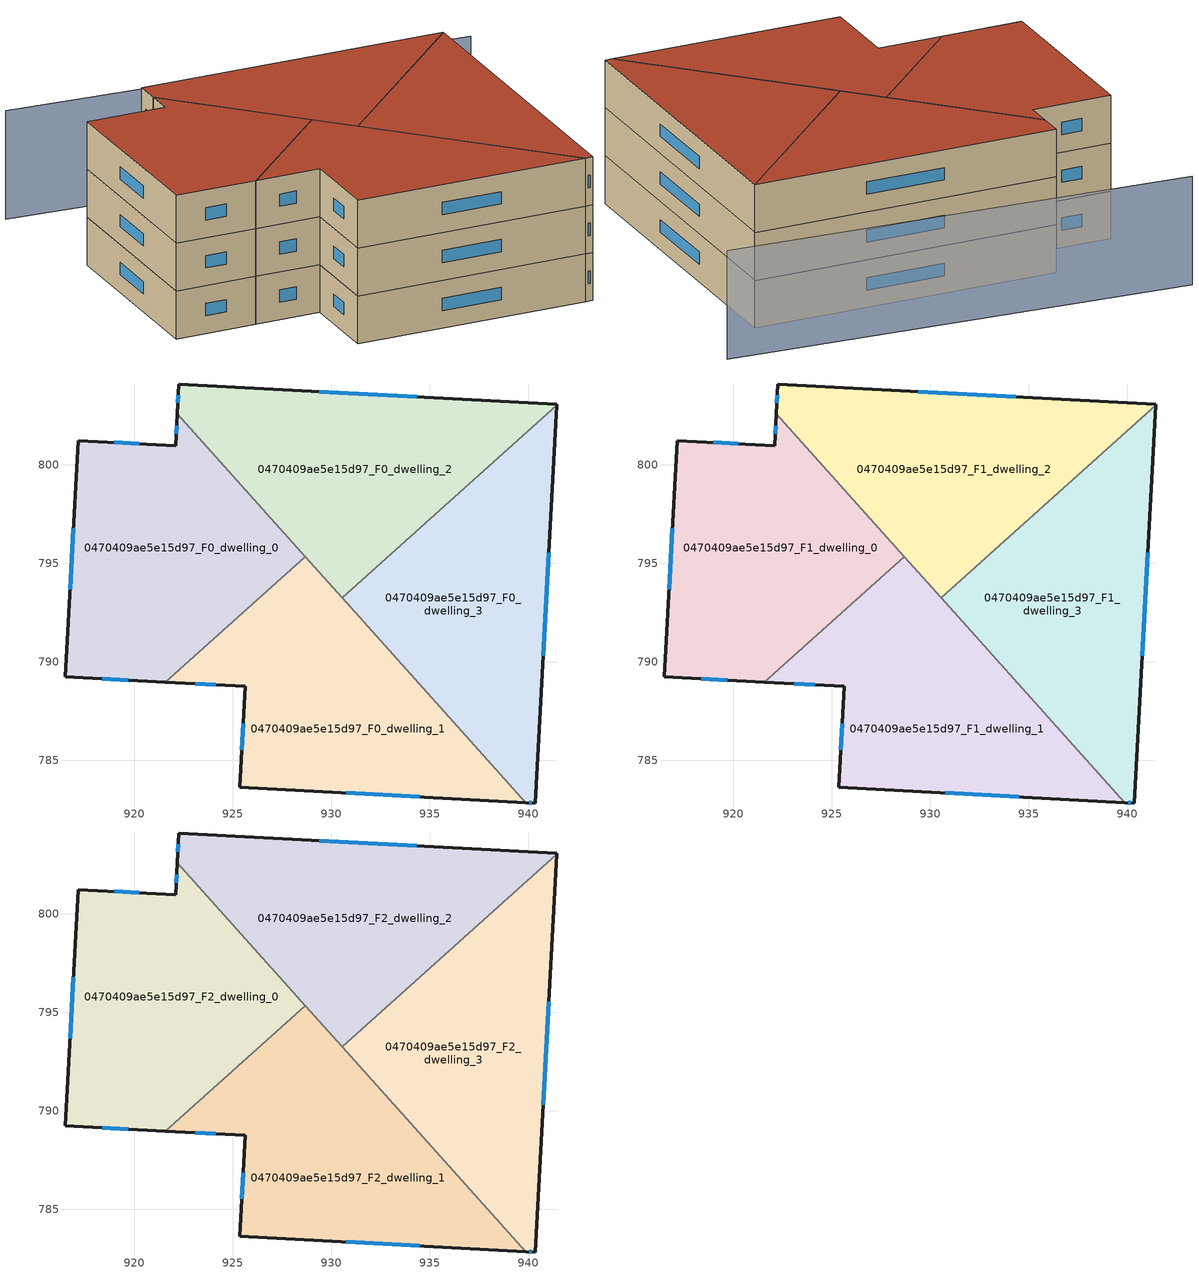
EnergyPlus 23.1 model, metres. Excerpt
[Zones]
0470409ae5e15d97_F0_dwelling_0
 floor ground (EU_floor_Construction): 922.18,802.58 928.68,795.34 921.58,788.98 916.5,789.25 917.15,801.24 922.09,800.97 z0
 wall outside (EU_wall_Construction): 922.18,802.58 922.09,800.97 917.15,801.24 916.5,789.25 921.58,788.98 z0:3
 wall to 0470409ae5e15d97_F0_dwelling_1 (EU_wall_Construction): 921.58,788.98 928.68,795.34 z0:3
 wall to 0470409ae5e15d97_F0_dwelling_2 (EU_wall_Construction): 928.68,795.34 922.18,802.58 z0:3
 window (EU_Window_Construction): 918.38,789.15 919.7,789.08 / 916.91,796.79 916.74,793.7 / 920.26,801.07 918.98,801.14 / 922.15,801.99 922.13,801.57 z1.11:1.89
0470409ae5e15d97_F0_dwelling_1
 floor ground (EU_floor_Construction): 928.68,795.34 939.88,782.86 925.36,783.64 925.64,788.76 921.58,788.98 z0
 wall outside (EU_wall_Construction): 921.58,788.98 925.64,788.76 925.36,783.64 939.88,782.86 z0:3
 wall to 0470409ae5e15d97_F0_dwelling_3 (EU_wall_Construction): 939.88,782.86 930.55,793.25 z0:3
 wall to 0470409ae5e15d97_F0_dwelling_2 (EU_wall_Construction): 930.55,793.25 928.68,795.34 z0:3
 window (EU_Window_Construction): 925.54,786.86 925.46,785.54 / 923.09,788.89 924.13,788.84 / 930.75,783.35 934.49,783.15 z1.11:1.89
0470409ae5e15d97_F0_dwelling_2
 floor ground (EU_floor_Construction): 941.44,803.07 941.44,803.02 930.55,793.25 922.18,802.58 922.26,804.11 z0
 wall outside (EU_wall_Construction): 941.44,803.02 941.44,803.07 922.26,804.11 922.18,802.58 z0:3
 wall to 0470409ae5e15d97_F0_dwelling_3 (EU_wall_Construction): 930.55,793.25 941.44,803.02 z0:3
 window (EU_Window_Construction): 922.23,803.54 922.21,803.15 / 934.33,803.45 929.38,803.72 z1.11:1.89
0470409ae5e15d97_F0_dwelling_3
 floor ground (EU_floor_Construction): 941.44,803.02 940.34,782.83 939.88,782.86 930.55,793.25 z0
 wall outside (EU_wall_Construction): 939.88,782.86 940.34,782.83 941.44,803.02 z0:3
 window (EU_Window_Construction): 940.05,782.85 940.17,782.84 / 940.75,790.32 941.03,795.53 z1.11:1.89
0470409ae5e15d97_F1_dwelling_0
 floor to 0470409ae5e15d97_F0_dwelling_0 (EU_floor_Construction): 922.18,802.58 928.68,795.34 921.58,788.98 916.5,789.25 917.15,801.24 922.09,800.97 z3
 wall outside (EU_wall_Construction): 922.18,802.58 922.09,800.97 917.15,801.24 916.5,789.25 921.58,788.98 z3:6
 wall to 0470409ae5e15d97_F1_dwelling_1 (EU_wall_Construction): 921.58,788.98 928.68,795.34 z3:6
 wall to 0470409ae5e15d97_F1_dwelling_2 (EU_wall_Construction): 928.68,795.34 922.18,802.58 z3:6
 window (EU_Window_Construction): 918.38,789.15 919.7,789.08 / 916.91,796.79 916.74,793.7 / 920.26,801.07 918.98,801.14 / 922.15,801.99 922.13,801.57 z4.11:4.89
0470409ae5e15d97_F1_dwelling_1
 floor to 0470409ae5e15d97_F0_dwelling_1 (EU_floor_Construction): 928.68,795.34 939.88,782.86 925.36,783.64 925.64,788.76 921.58,788.98 z3
 wall outside (EU_wall_Construction): 921.58,788.98 925.64,788.76 925.36,783.64 939.88,782.86 z3:6
 wall to 0470409ae5e15d97_F1_dwelling_3 (EU_wall_Construction): 939.88,782.86 930.55,793.25 z3:6
 wall to 0470409ae5e15d97_F1_dwelling_2 (EU_wall_Construction): 930.55,793.25 928.68,795.34 z3:6
 window (EU_Window_Construction): 925.54,786.86 925.46,785.54 / 923.09,788.89 924.13,788.84 / 930.75,783.35 934.49,783.15 z4.11:4.89
0470409ae5e15d97_F1_dwelling_2
 floor to 0470409ae5e15d97_F0_dwelling_2 (EU_floor_Construction): 941.44,803.07 941.44,803.02 930.55,793.25 922.18,802.58 922.26,804.11 z3
 wall outside (EU_wall_Construction): 941.44,803.02 941.44,803.07 922.26,804.11 922.18,802.58 z3:6
 wall to 0470409ae5e15d97_F1_dwelling_3 (EU_wall_Construction): 930.55,793.25 941.44,803.02 z3:6
 window (EU_Window_Construction): 922.23,803.54 922.21,803.15 / 934.33,803.45 929.38,803.72 z4.11:4.89
0470409ae5e15d97_F1_dwelling_3
 floor to 0470409ae5e15d97_F0_dwelling_3 (EU_floor_Construction): 941.44,803.02 940.34,782.83 939.88,782.86 930.55,793.25 z3
 wall outside (EU_wall_Construction): 939.88,782.86 940.34,782.83 941.44,803.02 z3:6
 window (EU_Window_Construction): 940.05,782.85 940.17,782.84 / 940.75,790.32 941.03,795.53 z4.11:4.89
0470409ae5e15d97_F2_dwelling_0
 floor to 0470409ae5e15d97_F1_dwelling_0 (EU_floor_Construction): 922.18,802.58 928.68,795.34 921.58,788.98 916.5,789.25 917.15,801.24 922.09,800.97 z6
 wall outside (EU_wall_Construction): 922.18,802.58 922.09,800.97 917.15,801.24 916.5,789.25 921.58,788.98 z6:9
 wall to 0470409ae5e15d97_F2_dwelling_1 (EU_wall_Construction): 921.58,788.98 928.68,795.34 z6:9
 wall to 0470409ae5e15d97_F2_dwelling_2 (EU_wall_Construction): 928.68,795.34 922.18,802.58 z6:9
 window (EU_Window_Construction): 918.38,789.15 919.7,789.08 / 916.91,796.79 916.74,793.7 / 920.26,801.07 918.98,801.14 / 922.15,801.99 922.13,801.57 z7.11:7.89
 roof outside (EU_roof_Construction): 928.68,795.34 922.18,802.58 922.09,800.97 917.15,801.24 916.5,789.25 921.58,788.98 z9
0470409ae5e15d97_F2_dwelling_1
 floor to 0470409ae5e15d97_F1_dwelling_1 (EU_floor_Construction): 928.68,795.34 939.88,782.86 925.36,783.64 925.64,788.76 921.58,788.98 z6
 wall outside (EU_wall_Construction): 921.58,788.98 925.64,788.76 925.36,783.64 939.88,782.86 z6:9
 wall to 0470409ae5e15d97_F2_dwelling_3 (EU_wall_Construction): 939.88,782.86 930.55,793.25 z6:9
 wall to 0470409ae5e15d97_F2_dwelling_2 (EU_wall_Construction): 930.55,793.25 928.68,795.34 z6:9
 window (EU_Window_Construction): 925.54,786.86 925.46,785.54 / 923.09,788.89 924.13,788.84 / 930.75,783.35 934.49,783.15 z7.11:7.89
 roof outside (EU_roof_Construction): 939.88,782.86 928.68,795.34 921.58,788.98 925.64,788.76 925.36,783.64 z9
0470409ae5e15d97_F2_dwelling_2
 floor to 0470409ae5e15d97_F1_dwelling_2 (EU_floor_Construction): 941.44,803.07 941.44,803.02 930.55,793.25 922.18,802.58 922.26,804.11 z6
 wall outside (EU_wall_Construction): 941.44,803.02 941.44,803.07 922.26,804.11 922.18,802.58 z6:9
 wall to 0470409ae5e15d97_F2_dwelling_3 (EU_wall_Construction): 930.55,793.25 941.44,803.02 z6:9
 window (EU_Window_Construction): 922.23,803.54 922.21,803.15 / 934.33,803.45 929.38,803.72 z7.11:7.89
 roof outside (EU_roof_Construction): 941.44,803.02 941.44,803.07 922.26,804.11 922.18,802.58 930.55,793.25 z9
0470409ae5e15d97_F2_dwelling_3
 floor to 0470409ae5e15d97_F1_dwelling_3 (EU_floor_Construction): 941.44,803.02 940.34,782.83 939.88,782.86 930.55,793.25 z6
 wall outside (EU_wall_Construction): 939.88,782.86 940.34,782.83 941.44,803.02 z6:9
 window (EU_Window_Construction): 940.05,782.85 940.17,782.84 / 940.75,790.32 941.03,795.53 z7.11:7.89
 roof outside (EU_roof_Construction): 940.34,782.83 941.44,803.02 930.55,793.25 939.88,782.86 z9
shading: 945.01,806.31 916.22,809.38 z0:6.8
[Building]
EU S2 Campaign: North Axis=0; Terrain=City; Solar Distribution=FullExterior
[Site:Location]
Cape.Town.Intl.AP: Latitude=-33.965; Longitude=18.602; Time Zone=2; Elevation=46
[SizingPeriod:WeatherFileDays]
AnnualSizingPeriod: Begin Month=1; Begin Day of Month=1; End Month=12; End Day of Month=31; Day of Week for Start Day=Monday; Use Weather File Daylight Saving Period=No; Use Weather File Rain and Snow Indicators=No
[MATERIAL]
EU_InternalMass_Material: Roughness=MediumRough; Thickness=0.1; Conductivity=1; Density=1800; Specific Heat=900; Thermal Absorptance=0.9; Solar Absorptance=0.7; Visible Absorptance=0.7
[MATERIAL:NOMASS] Roughness=MediumRough; Thermal Absorptance=0.9; Solar Absorptance=0.7; Visible Absorptance=0.7
Name | Thermal Resistance
EU_wall_NoMass | 0.457447
EU_roof_NoMass | 0.416234
EU_floor_NoMass | 1.09226
[WINDOWMATERIAL:SIMPLEGLAZINGSYSTEM]
EU_Window_SimpleGlazing: UFactor=4.7504; Solar Heat Gain Coefficient=0.85; Visible Transmittance=0.85
[CONSTRUCTION]
EU_wall_Construction: EU_wall_NoMass
EU_roof_Construction: EU_roof_NoMass
EU_floor_Construction: EU_floor_NoMass
EU_Window_Construction: EU_Window_SimpleGlazing
EU_InternalMass_Construction: EU_InternalMass_Material
[ZONE] Type=1; Multiplier=1; Ceiling Height=autocalculate; Floor Area=autocalculate; Part of Total Floor Area=Yes
Name | Volume
0470409ae5e15d97_F0_dwelling_0; 0470409ae5e15d97_F1_dwelling_0; 0470409ae5e15d97_F2_dwelling_0; 0470409ae5e15d97_F0_dwelling_3; 0470409ae5e15d97_F1_dwelling_3; 0470409ae5e15d97_F2_dwelling_3 | 320.291
0470409ae5e15d97_F0_dwelling_1; 0470409ae5e15d97_F1_dwelling_1; 0470409ae5e15d97_F2_dwelling_1 | 320.306
0470409ae5e15d97_F0_dwelling_2; 0470409ae5e15d97_F1_dwelling_2; 0470409ae5e15d97_F2_dwelling_2 | 320.282
[INTERNALMASS] Construction=EU_InternalMass_Construction
Name | Zone or ZoneList | Surface Area
0470409ae5e15d97_F0_dwelling_0_EU_InternalMass | 0470409ae5e15d97_F0_dwelling_0 | 106.764
0470409ae5e15d97_F0_dwelling_1_EU_InternalMass | 0470409ae5e15d97_F0_dwelling_1 | 106.769
0470409ae5e15d97_F0_dwelling_2_EU_InternalMass | 0470409ae5e15d97_F0_dwelling_2 | 106.765
0470409ae5e15d97_F0_dwelling_3_EU_InternalMass | 0470409ae5e15d97_F0_dwelling_3 | 106.766
0470409ae5e15d97_F1_dwelling_0_EU_InternalMass | 0470409ae5e15d97_F1_dwelling_0 | 106.764
0470409ae5e15d97_F1_dwelling_1_EU_InternalMass | 0470409ae5e15d97_F1_dwelling_1 | 106.769
0470409ae5e15d97_F1_dwelling_2_EU_InternalMass | 0470409ae5e15d97_F1_dwelling_2 | 106.765
0470409ae5e15d97_F1_dwelling_3_EU_InternalMass | 0470409ae5e15d97_F1_dwelling_3 | 106.766
0470409ae5e15d97_F2_dwelling_0_EU_InternalMass | 0470409ae5e15d97_F2_dwelling_0 | 106.764
0470409ae5e15d97_F2_dwelling_1_EU_InternalMass | 0470409ae5e15d97_F2_dwelling_1 | 106.769
0470409ae5e15d97_F2_dwelling_2_EU_InternalMass | 0470409ae5e15d97_F2_dwelling_2 | 106.765
0470409ae5e15d97_F2_dwelling_3_EU_InternalMass | 0470409ae5e15d97_F2_dwelling_3 | 106.766
[OTHEREQUIPMENT] Fuel Type=Electricity; Design Level Calculation Method=Watts/Area; Power per Zone Floor Area=1; Fraction Latent=0; Fraction Radiant=0; Fraction Lost=0; Carbon Dioxide Generation Rate=0; EndUse Subcategory=EU_Step8_InternalGains
Name | Zone or ZoneList or Space or SpaceList | Schedule
EU_Step8_InternalGain_0470409ae5e15d97_F0_dwelling_0_f000 | 0470409ae5e15d97_F0_dwelling_0 | EU_Step8_GainSchedule_0470409ae5e15d97_F0_dwelling_0_f000
EU_Step8_InternalGain_0470409ae5e15d97_F0_dwelling_1_f000 | 0470409ae5e15d97_F0_dwelling_1 | EU_Step8_GainSchedule_0470409ae5e15d97_F0_dwelling_1_f000
EU_Step8_InternalGain_0470409ae5e15d97_F0_dwelling_2_f000 | 0470409ae5e15d97_F0_dwelling_2 | EU_Step8_GainSchedule_0470409ae5e15d97_F0_dwelling_2_f000
EU_Step8_InternalGain_0470409ae5e15d97_F0_dwelling_3_f000 | 0470409ae5e15d97_F0_dwelling_3 | EU_Step8_GainSchedule_0470409ae5e15d97_F0_dwelling_3_f000
EU_Step8_InternalGain_0470409ae5e15d97_F1_dwelling_0_f000 | 0470409ae5e15d97_F1_dwelling_0 | EU_Step8_GainSchedule_0470409ae5e15d97_F1_dwelling_0_f000
EU_Step8_InternalGain_0470409ae5e15d97_F1_dwelling_1_f000 | 0470409ae5e15d97_F1_dwelling_1 | EU_Step8_GainSchedule_0470409ae5e15d97_F1_dwelling_1_f000
EU_Step8_InternalGain_0470409ae5e15d97_F1_dwelling_2_f000 | 0470409ae5e15d97_F1_dwelling_2 | EU_Step8_GainSchedule_0470409ae5e15d97_F1_dwelling_2_f000
EU_Step8_InternalGain_0470409ae5e15d97_F1_dwelling_3_f000 | 0470409ae5e15d97_F1_dwelling_3 | EU_Step8_GainSchedule_0470409ae5e15d97_F1_dwelling_3_f000
EU_Step8_InternalGain_0470409ae5e15d97_F2_dwelling_0_f000 | 0470409ae5e15d97_F2_dwelling_0 | EU_Step8_GainSchedule_0470409ae5e15d97_F2_dwelling_0_f000
EU_Step8_InternalGain_0470409ae5e15d97_F2_dwelling_1_f000 | 0470409ae5e15d97_F2_dwelling_1 | EU_Step8_GainSchedule_0470409ae5e15d97_F2_dwelling_1_f000
EU_Step8_InternalGain_0470409ae5e15d97_F2_dwelling_2_f000 | 0470409ae5e15d97_F2_dwelling_2 | EU_Step8_GainSchedule_0470409ae5e15d97_F2_dwelling_2_f000
EU_Step8_InternalGain_0470409ae5e15d97_F2_dwelling_3_f000 | 0470409ae5e15d97_F2_dwelling_3 | EU_Step8_GainSchedule_0470409ae5e15d97_F2_dwelling_3_f000
[ZONEVENTILATION:DESIGNFLOWRATE] Schedule=EU_AlwaysOn; Design Flow Rate Calculation Method=AirChanges/Hour; Air Changes per Hour=0.690967; Ventilation Type=Natural; Fan Pressure Rise=0; Fan Total Efficiency=1; Constant Term Coefficient=1; Temperature Term Coefficient=0; Velocity Term Coefficient=0; Velocity Squared Term Coefficient=0; Minimum Indoor Temperature=-100; Maximum Indoor Temperature=100; Delta Temperature=-100; Minimum Outdoor Temperature=-100; Maximum Outdoor Temperature=100; Maximum Wind Speed=40
Name | Zone or ZoneList or Space or SpaceList
EU_ConstantAir_0470409ae5e15d97_F0_dwelling_0 | 0470409ae5e15d97_F0_dwelling_0
EU_ConstantAir_0470409ae5e15d97_F0_dwelling_1 | 0470409ae5e15d97_F0_dwelling_1
EU_ConstantAir_0470409ae5e15d97_F0_dwelling_2 | 0470409ae5e15d97_F0_dwelling_2
EU_ConstantAir_0470409ae5e15d97_F0_dwelling_3 | 0470409ae5e15d97_F0_dwelling_3
EU_ConstantAir_0470409ae5e15d97_F1_dwelling_0 | 0470409ae5e15d97_F1_dwelling_0
EU_ConstantAir_0470409ae5e15d97_F1_dwelling_1 | 0470409ae5e15d97_F1_dwelling_1
EU_ConstantAir_0470409ae5e15d97_F1_dwelling_2 | 0470409ae5e15d97_F1_dwelling_2
EU_ConstantAir_0470409ae5e15d97_F1_dwelling_3 | 0470409ae5e15d97_F1_dwelling_3
EU_ConstantAir_0470409ae5e15d97_F2_dwelling_0 | 0470409ae5e15d97_F2_dwelling_0
EU_ConstantAir_0470409ae5e15d97_F2_dwelling_1 | 0470409ae5e15d97_F2_dwelling_1
EU_ConstantAir_0470409ae5e15d97_F2_dwelling_2 | 0470409ae5e15d97_F2_dwelling_2
EU_ConstantAir_0470409ae5e15d97_F2_dwelling_3 | 0470409ae5e15d97_F2_dwelling_3
[HVACTEMPLATE:THERMOSTAT] Constant Heating Setpoint=20; Constant Cooling Setpoint=50
EU_HeatOnly_0470409ae5e15d97_F0_dwelling_0; EU_HeatOnly_0470409ae5e15d97_F0_dwelling_1; EU_HeatOnly_0470409ae5e15d97_F0_dwelling_2; EU_HeatOnly_0470409ae5e15d97_F0_dwelling_3; EU_HeatOnly_0470409ae5e15d97_F1_dwelling_0; EU_HeatOnly_0470409ae5e15d97_F1_dwelling_1; EU_HeatOnly_0470409ae5e15d97_F1_dwelling_2; EU_HeatOnly_0470409ae5e15d97_F1_dwelling_3; EU_HeatOnly_0470409ae5e15d97_F2_dwelling_0; EU_HeatOnly_0470409ae5e15d97_F2_dwelling_1; EU_HeatOnly_0470409ae5e15d97_F2_dwelling_2; EU_HeatOnly_0470409ae5e15d97_F2_dwelling_3
[HVACTEMPLATE:ZONE:IDEALLOADSAIRSYSTEM] System Availability Schedule=EU_AlwaysOn; Maximum Heating Supply Air Temperature=50; Minimum Cooling Supply Air Temperature=13; Maximum Heating Supply Air Humidity Ratio=0.0156; Minimum Cooling Supply Air Humidity Ratio=0.0077; Heating Limit=NoLimit; Cooling Limit=NoLimit; Heating Availability Schedule=EU_AlwaysOn; Cooling Availability Schedule=EU_CoolingOff; Dehumidification Control Type=ConstantSensibleHeatRatio; Cooling Sensible Heat Ratio=0.7; Dehumidification Setpoint=60; Humidification Control Type=None; Humidification Setpoint=30; Outdoor Air Method=None; Outdoor Air Flow Rate per Person=0.00944; Outdoor Air Flow Rate per Zone Floor Area=0; Outdoor Air Flow Rate per Zone=0; Demand Controlled Ventilation Type=None; Outdoor Air Economizer Type=NoEconomizer; Heat Recovery Type=None; Sensible Heat Recovery Effectiveness=0.7; Latent Heat Recovery Effectiveness=0.65
Name | Template Thermostat
0470409ae5e15d97_F0_dwelling_0 | EU_HeatOnly_0470409ae5e15d97_F0_dwelling_0
0470409ae5e15d97_F0_dwelling_1 | EU_HeatOnly_0470409ae5e15d97_F0_dwelling_1
0470409ae5e15d97_F0_dwelling_2 | EU_HeatOnly_0470409ae5e15d97_F0_dwelling_2
0470409ae5e15d97_F0_dwelling_3 | EU_HeatOnly_0470409ae5e15d97_F0_dwelling_3
0470409ae5e15d97_F1_dwelling_0 | EU_HeatOnly_0470409ae5e15d97_F1_dwelling_0
0470409ae5e15d97_F1_dwelling_1 | EU_HeatOnly_0470409ae5e15d97_F1_dwelling_1
0470409ae5e15d97_F1_dwelling_2 | EU_HeatOnly_0470409ae5e15d97_F1_dwelling_2
0470409ae5e15d97_F1_dwelling_3 | EU_HeatOnly_0470409ae5e15d97_F1_dwelling_3
0470409ae5e15d97_F2_dwelling_0 | EU_HeatOnly_0470409ae5e15d97_F2_dwelling_0
0470409ae5e15d97_F2_dwelling_1 | EU_HeatOnly_0470409ae5e15d97_F2_dwelling_1
0470409ae5e15d97_F2_dwelling_2 | EU_HeatOnly_0470409ae5e15d97_F2_dwelling_2
0470409ae5e15d97_F2_dwelling_3 | EU_HeatOnly_0470409ae5e15d97_F2_dwelling_3
[SIZING:ZONE] Zone Cooling Design Supply Air Temperature Input Method=SupplyAirTemperature; Zone Cooling Design Supply Air Temperature=13; Zone Heating Design Supply Air Temperature Input Method=SupplyAirTemperature; Zone Heating Design Supply Air Temperature=50; Zone Cooling Design Supply Air Humidity Ratio=0.008; Zone Heating Design Supply Air Humidity Ratio=0.008; Cooling Design Air Flow Method=DesignDay; Cooling Design Air Flow Rate=0; Cooling Minimum Air Flow per Zone Floor Area=0.000762; Cooling Minimum Air Flow=0; Cooling Minimum Air Flow Fraction=0.2; Heating Design Air Flow Method=DesignDay; Heating Design Air Flow Rate=0; Heating Maximum Air Flow per Zone Floor Area=0.002032; Heating Maximum Air Flow=0.141576; Heating Maximum Air Flow Fraction=0.3; Account for Dedicated Outdoor Air System=No; Dedicated Outdoor Air System Control Strategy=NeutralSupplyAir; Dedicated Outdoor Air Low Setpoint Temperature for Design=autosize; Dedicated Outdoor Air High Setpoint Temperature for Design=autosize; Zone Load Sizing Method=Sensible Load Only No Latent Load; Zone Latent Cooling Design Supply Air Humidity Ratio Input Method=HumidityRatioDifference; Zone Cooling Design Supply Air Humidity Ratio Difference=0.005; Zone Latent Heating Design Supply Air Humidity Ratio Input Method=HumidityRatioDifference; Zone Humidification Design Supply Air Humidity Ratio Difference=0.005
0470409ae5e15d97_F0_dwelling_0; 0470409ae5e15d97_F0_dwelling_1; 0470409ae5e15d97_F0_dwelling_2; 0470409ae5e15d97_F0_dwelling_3; 0470409ae5e15d97_F1_dwelling_0; 0470409ae5e15d97_F1_dwelling_1; 0470409ae5e15d97_F1_dwelling_2; 0470409ae5e15d97_F1_dwelling_3; 0470409ae5e15d97_F2_dwelling_0; 0470409ae5e15d97_F2_dwelling_1; 0470409ae5e15d97_F2_dwelling_2; 0470409ae5e15d97_F2_dwelling_3
[SCHEDULE:CONSTANT]
Name | Hourly Value
EU_AlwaysOn | 1
EU_CoolingOff | 0
[SCHEDULE:FILE] Column Number=1; Rows to Skip at Top=0; Number of Hours of Data=8760; Column Separator=Comma; Interpolate to Timestep=No; Minutes per Item=60; Adjust Schedule for Daylight Savings=Yes
Name | File
EU_Step8_GainSchedule_0470409ae5e15d97_F0_dwelling_0_f000 | ../../schedules/0470409ae5e15d97/0470409ae5e15d97_F0_dwelling_0_f000_gain.csv
EU_Step8_GainSchedule_0470409ae5e15d97_F0_dwelling_1_f000 | ../../schedules/0470409ae5e15d97/0470409ae5e15d97_F0_dwelling_1_f000_gain.csv
EU_Step8_GainSchedule_0470409ae5e15d97_F0_dwelling_2_f000 | ../../schedules/0470409ae5e15d97/0470409ae5e15d97_F0_dwelling_2_f000_gain.csv
EU_Step8_GainSchedule_0470409ae5e15d97_F0_dwelling_3_f000 | ../../schedules/0470409ae5e15d97/0470409ae5e15d97_F0_dwelling_3_f000_gain.csv
EU_Step8_GainSchedule_0470409ae5e15d97_F1_dwelling_0_f000 | ../../schedules/0470409ae5e15d97/0470409ae5e15d97_F1_dwelling_0_f000_gain.csv
EU_Step8_GainSchedule_0470409ae5e15d97_F1_dwelling_1_f000 | ../../schedules/0470409ae5e15d97/0470409ae5e15d97_F1_dwelling_1_f000_gain.csv
EU_Step8_GainSchedule_0470409ae5e15d97_F1_dwelling_2_f000 | ../../schedules/0470409ae5e15d97/0470409ae5e15d97_F1_dwelling_2_f000_gain.csv
EU_Step8_GainSchedule_0470409ae5e15d97_F1_dwelling_3_f000 | ../../schedules/0470409ae5e15d97/0470409ae5e15d97_F1_dwelling_3_f000_gain.csv
EU_Step8_GainSchedule_0470409ae5e15d97_F2_dwelling_0_f000 | ../../schedules/0470409ae5e15d97/0470409ae5e15d97_F2_dwelling_0_f000_gain.csv
EU_Step8_GainSchedule_0470409ae5e15d97_F2_dwelling_1_f000 | ../../schedules/0470409ae5e15d97/0470409ae5e15d97_F2_dwelling_1_f000_gain.csv
EU_Step8_GainSchedule_0470409ae5e15d97_F2_dwelling_2_f000 | ../../schedules/0470409ae5e15d97/0470409ae5e15d97_F2_dwelling_2_f000_gain.csv
EU_Step8_GainSchedule_0470409ae5e15d97_F2_dwelling_3_f000 | ../../schedules/0470409ae5e15d97/0470409ae5e15d97_F2_dwelling_3_f000_gain.csv
